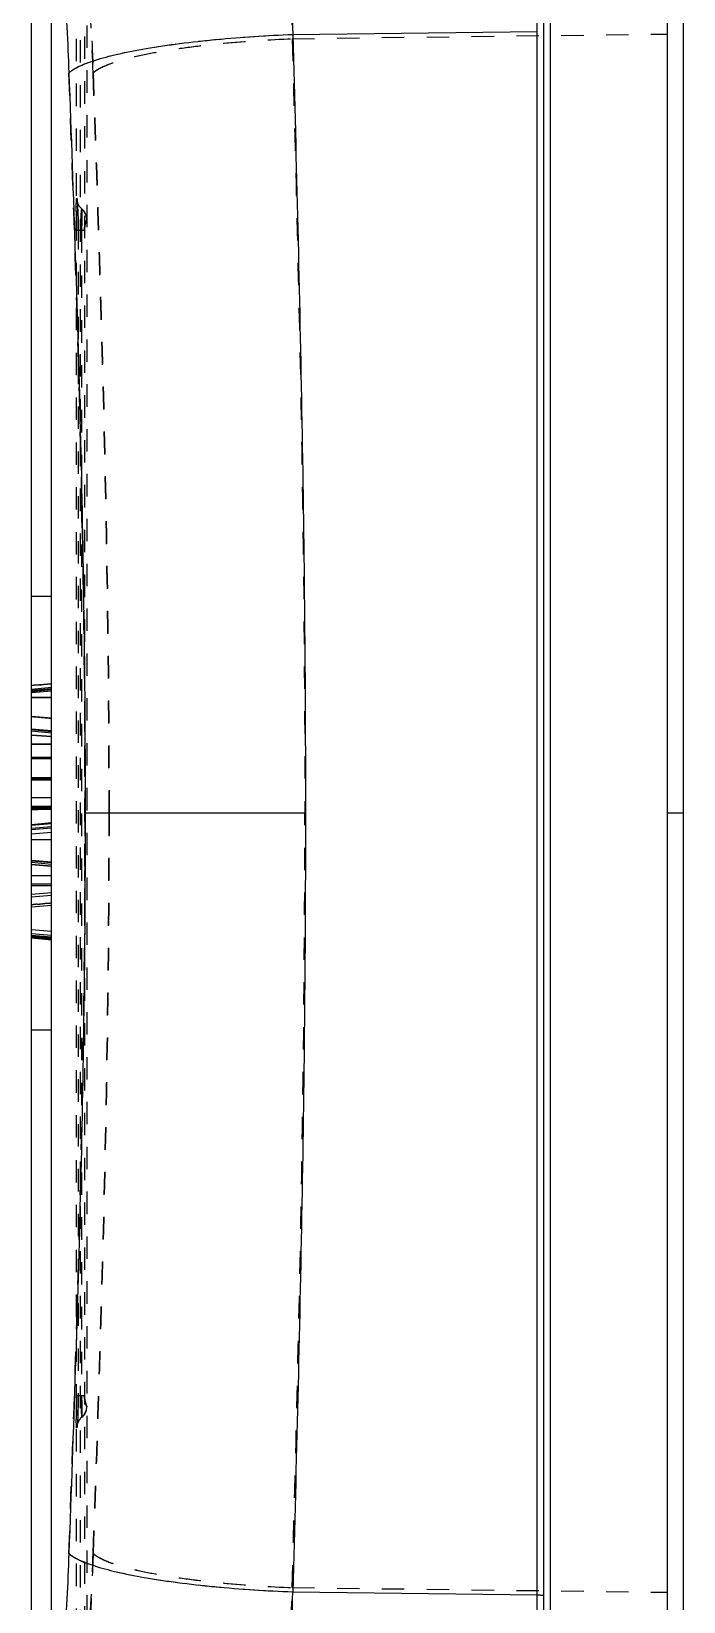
# Model space of a CAD drawing. Header units: millimetres. Extents: x 1937 to 4271, y -9032 to 1737.
# Drawn here: x 3019.6 to 3067.1, y -122.2 to -7.9 of the extents above; entities that cross this region are included whole.
import ezdxf

# ---------------------------------------------------------------- set-up
doc = ezdxf.new("R2010")
doc.units = ezdxf.units.MM
doc.header["$LTSCALE"] = 16.335
doc.linetypes.add('HIDDEN', pattern=[0.2, 0.1, -0.1])
doc.layers.get('0').update_dxf_attribs({"linetype": 'CONTINUOUS'})
doc.layers.add('DEFAULT_2', color=8, linetype='HIDDEN')

msp = doc.modelspace()

# ---------------------------------------------------------------- linework, layer by layer
at = {"color": 7, "linetype": 'Continuous'}
for p, q in [((3065.91, 63.272), (3065.91, -192.608)), ((3056.91, 62.068), (3056.91, -191.251)), ((3057.384, 62.567), (3057.384, -191.75)), ((3067.11, -188.545), (3067.11, 58.913)), ((3056.45, -184.978), (3056.45, 56.278)), ((3019.608, -166.427), (3019.608, 36.833)), ((3021.068, -150.471), (3021.068, 20.877)), ((3038.645, -8.073), (3056.45, -7.854)), ((3021.068, -49.022), (3019.608, -49.022)), ((3039.568, -64.797), (3023.522, -64.797)), ((3067.11, -64.797), (3065.91, -64.797)), ((3019.608, -80.572), (3021.068, -80.572)), ((3038.645, -121.52), (3056.45, -121.739))]:
    msp.add_line(p, q, dxfattribs=at)
for points, knots in [([(3037.656, 24.899), (3037.656, 22.436), (3037.767, 17.285), (3038.075, 9.279), (3038.411, 0.754), (3038.582, -5.09), (3038.645, -8.073)], [0, 0, 0, 0, 0.2240419, 0.4683849, 0.7286386, 1, 1, 1, 1]), ([(3021.068, 13.292), (3021.068, 11.51), (3021.208, 7.766), (3021.601, 1.926), (3022.03, -4.344), (3022.256, -8.661), (3022.337, -10.872)], [0, 0, 0, 0, 0.220885, 0.4641568, 0.7256617, 1, 1, 1, 1]), ([(3022.337, -10.872), (3022.428, -10.788), (3022.656, -10.622), (3023.274, -10.289), (3024.358, -9.894), (3026.004, -9.466), (3028.067, -9.065), (3030.468, -8.715), (3034.028, -8.325), (3036.784, -8.148), (3038.645, -8.073)], [0, 0, 0, 0, 0.0222364, 0.0504001, 0.1261377, 0.2288639, 0.3561262, 0.5037669, 0.6650875, 1, 1, 1, 1]), ([(3038.645, -8.073), (3038.901, -17.495), (3039.381, -36.4), (3039.568, -55.311), (3039.568, -64.797)], [0, 0, 0, 0, 0.4984198, 1, 1, 1, 1]), ([(3022.337, -10.872), (3022.666, -19.822), (3023.282, -37.792), (3023.522, -55.773), (3023.522, -64.797)], [0, 0, 0, 0, 0.4981342, 1, 1, 1, 1]), ([(3023.522, -64.797), (3023.522, -73.82), (3023.282, -91.801), (3022.666, -109.771), (3022.337, -118.721)], [0, 0, 0, 0, 0.5018658, 1, 1, 1, 1]), ([(3039.568, -64.797), (3039.568, -74.282), (3039.383, -93.193), (3038.901, -112.098), (3038.645, -121.52)], [0, 0, 0, 0, 0.5015847, 1, 1, 1, 1]), ([(3022.337, -118.721), (3022.256, -120.933), (3022.03, -125.25), (3021.601, -131.52), (3021.208, -137.36), (3021.068, -141.103), (3021.068, -142.885)], [0, 0, 0, 0, 0.2743383, 0.5358432, 0.779115, 1, 1, 1, 1]), ([(3022.337, -118.721), (3022.425, -118.803), (3022.645, -118.964), (3023.243, -119.29), (3024.295, -119.679), (3025.904, -120.105), (3027.939, -120.507), (3030.334, -120.861), (3033.938, -121.263), (3036.742, -121.444), (3038.645, -121.52)], [0, 0, 0, 0, 0.0215415, 0.0487809, 0.1221989, 0.222466, 0.3479004, 0.4950735, 0.6576173, 1, 1, 1, 1]), ([(3037.656, -154.492), (3037.656, -152.029), (3037.767, -146.879), (3038.075, -138.873), (3038.411, -130.347), (3038.582, -124.504), (3038.645, -121.52)], [0, 0, 0, 0, 0.2240425, 0.4683862, 0.7286394, 1, 1, 1, 1]), ([(3056.45, -121.739), (3056.509, -121.74), (3056.617, -121.744), (3056.766, -121.76), (3056.852, -121.777), (3056.91, -121.802), (3056.91, -121.817)], [0, 0, 0, 0, 0.3765694, 0.6927022, 0.906019, 1, 1, 1, 1])]:
    msp.add_open_spline(points, degree=3, knots=knots, dxfattribs=at)
at = {"layer": 'DEFAULT_2', "color": 8, "linetype": 'HIDDEN'}
for p, q in [((3023.646, 25.248), (3023.646, -154.841)), ((3023.469, 24.448), (3023.469, -154.041)), ((3022.868, 21.015), (3022.868, -150.608)), ((3023.193, -150.606), (3023.193, 20.913)), ((3038.602, -8.384), (3065.91, -8.049)), ((3022.952, -20.283), (3022.942, -20.238)), ((3023.005, -20.431), (3022.952, -20.283)), ((3023.115, -20.616), (3023.005, -20.431)), ((3022.976, -20.686), (3022.986, -20.905)), ((3022.986, -20.905), (3022.995, -21.162)), ((3023.446, -20.962), (3023.115, -20.616)), ((3023.617, -21.325), (3023.448, -20.967)), ((3023.646, -21.562), (3023.618, -21.328)), ((3023.646, -21.562), (3023.642, -21.478)), ((3023.469, -22.362), (3022.869, -22.362)), ((3023.012, -22.109), (3023.013, -107.232)), ((3023.266, -22.362), (3023.266, -107.232)), ((3019.608, -55.472), (3021.068, -55.345)), ((3021.068, -55.656), (3019.608, -55.784)), ((3021.068, -55.749), (3019.608, -55.876)), ((3019.608, -55.907), (3021.068, -55.779)), ((3021.068, -55.797), (3019.608, -55.925)), ((3021.068, -55.822), (3019.608, -55.95)), ((3019.608, -56.009), (3021.068, -55.882)), ((3021.068, -55.394), (3020.515, -55.439)), ((3019.608, -56.346), (3021.068, -56.346)), ((3019.608, -56.37), (3021.068, -56.37)), ((3021.068, -57.885), (3019.608, -57.757)), ((3021.068, -58.809), (3019.608, -58.681)), ((3021.068, -58.834), (3019.608, -58.706)), ((3021.068, -58.841), (3019.608, -58.716)), ((3021.068, -58.86), (3019.608, -58.732)), ((3021.068, -58.865), (3019.608, -58.74)), ((3021.068, -58.963), (3019.608, -58.835)), ((3021.068, -59.207), (3019.608, -59.114)), ((3021.068, -59.231), (3019.608, -59.138)), ((3021.068, -59.772), (3019.608, -59.772)), ((3021.068, -59.796), (3019.608, -59.796)), ((3019.608, -60.709), (3021.068, -60.709)), ((3019.608, -60.812), (3021.068, -60.812)), ((3021.068, -62.236), (3019.608, -62.23)), ((3021.068, -62.26), (3019.608, -62.254)), ((3021.068, -62.305), (3019.608, -62.305)), ((3021.068, -62.407), (3019.608, -62.407)), ((3021.068, -63.672), (3019.608, -63.672)), ((3021.068, -64.325), (3019.608, -64.325)), ((3021.068, -64.343), (3019.608, -64.343)), ((3021.068, -64.446), (3019.608, -64.446)), ((3019.608, -64.489), (3021.068, -64.489)), ((3021.068, -64.491), (3019.608, -64.552)), ((3019.608, -64.513), (3021.068, -64.513)), ((3021.068, -64.515), (3019.608, -64.577)), ((3021.068, -65.511), (3019.608, -65.638)), ((3021.068, -65.541), (3019.608, -65.669)), ((3021.068, -65.566), (3019.608, -65.694)), ((3021.068, -65.795), (3019.608, -65.923)), ((3021.068, -65.897), (3019.608, -66.025)), ((3021.068, -66.197), (3019.608, -66.324)), ((3019.608, -66.709), (3021.068, -66.709)), ((3021.068, -68.365), (3019.608, -68.238)), ((3021.068, -68.427), (3019.608, -68.3)), ((3021.068, -68.53), (3019.608, -68.402)), ((3021.068, -68.669), (3019.608, -68.542)), ((3021.068, -68.694), (3019.608, -68.566)), ((3021.068, -69.361), (3019.608, -69.367)), ((3021.068, -69.979), (3019.608, -69.979)), ((3021.068, -70.082), (3019.608, -70.082)), ((3021.068, -70.609), (3019.608, -70.725)), ((3021.068, -70.786), (3019.608, -70.913)), ((3021.068, -71.355), (3019.608, -71.483)), ((3021.068, -71.513), (3019.608, -71.64)), ((3021.068, -73.428), (3019.608, -73.303)), ((3021.068, -73.71), (3019.608, -73.588)), ((3021.068, -73.827), (3019.608, -73.7)), ((3019.608, -73.727), (3020.095, -73.767)), ((3019.608, -73.768), (3021.068, -73.895)), ((3021.068, -73.94), (3019.608, -73.812)), ((3021.068, -73.977), (3019.608, -73.849)), ((3021.068, -74.001), (3019.608, -73.874)), ((3021.068, -74.043), (3019.608, -73.915)), ((3020.095, -73.767), (3020.581, -73.807)), ((3020.581, -73.807), (3021.068, -73.846)), ((3023.469, -107.232), (3022.869, -107.232)), ((3023.013, -107.232), (3023.012, -107.58)), ((3022.992, -108.538), (3022.98, -108.83)), ((3023.001, -108.242), (3022.99, -108.573)), ((3023.008, -107.912), (3023, -108.275)), ((3023.012, -107.556), (3023.007, -107.942)), ((3023.616, -108.275), (3023.632, -108.194)), ((3023.642, -108.115), (3023.646, -108.032)), ((3022.944, -109.34), (3022.941, -109.36)), ((3022.946, -109.327), (3022.943, -109.35)), ((3022.945, -109.343), (3022.979, -109.224)), ((3022.981, -108.795), (3022.968, -109.042)), ((3022.979, -109.224), (3023.084, -109.019)), ((3023.084, -109.019), (3023.279, -108.806)), ((3038.602, -121.209), (3065.91, -121.545))]:
    msp.add_line(p, q, dxfattribs=at)
for points in [[(3022.942, -20.238), (3022.941, -20.233), (3022.946, -20.27), (3022.955, -20.363), (3022.965, -20.502), (3022.976, -20.684)], [(3023.279, -20.788), (3023.093, -20.587), (3022.985, -20.384), (3022.947, -20.259), (3022.941, -20.233)], [(3022.995, -21.161), (3023.003, -21.451), (3023.009, -21.769), (3023.012, -22.109)], [(3023.632, -21.399), (3023.616, -21.319), (3023.592, -21.238), (3023.56, -21.156), (3023.52, -21.077), (3023.472, -20.999), (3023.416, -20.924), (3023.352, -20.854), (3023.28, -20.789)], [(3023.28, -108.805), (3023.446, -108.631), (3023.617, -108.268), (3023.646, -108.032)], [(3023.416, -108.669), (3023.472, -108.595), (3023.52, -108.517), (3023.56, -108.437), (3023.592, -108.356), (3023.616, -108.275)], [(3022.942, -109.356), (3022.949, -109.323), (3022.996, -109.182), (3023.104, -108.992), (3023.277, -108.807)], [(3022.97, -109.01), (3022.957, -109.205), (3022.947, -109.314), (3022.944, -109.34)], [(3022.959, -109.178), (3022.949, -109.296), (3022.946, -109.327)], [(3023.28, -108.805), (3023.352, -108.74), (3023.416, -108.669)]]:
    msp.add_lwpolyline(points, dxfattribs=at)
for centre, radius, start, end in [((3173.794, -21.881), 150.924, 179.65984, 179.9136), ((3003.982, -21.642), 19.02, 2.60932, 3.08449), ((2995.297, -22.031), 27.714, 1.28192, 2.59446), ((2982.802, -22.334), 40.213, 359.96113, 1.31577), ((3314.491, -107.375), 291.623, 179.97193, 180.16361), ((2979.611, -107.234), 43.404, 359.11695, 0.00343), ((3098.424, -108.063), 75.554, 180.10917, 180.57986), ((2988.532, -107.366), 34.482, 357.96881, 359.10709), ((3059.807, -108.44), 36.936, 180.60252, 180.80739)]:
    msp.add_arc(centre, radius, start, end, dxfattribs=at)
for points, knots in [([(3037.613, 23.609), (3037.613, 21.219), (3037.723, 16.221), (3038.032, 8.453), (3038.368, 0.181), (3038.539, -5.489), (3038.602, -8.384)], [0, 0, 0, 0, 0.2240431, 0.4683846, 0.7286369, 1, 1, 1, 1]), ([(3024.106, -10.872), (3024.027, -8.661), (3023.806, -4.344), (3023.388, 1.926), (3023.005, 7.767), (3022.868, 11.51), (3022.868, 13.292)], [0, 0, 0, 0, 0.2743413, 0.5358376, 0.779104, 1, 1, 1, 1]), ([(3023.647, -2.026), (3023.693, -2.747), (3023.875, -5.694), (3024.026, -8.643), (3024.106, -10.872)], [0, 0, 0, 0, 0.2446204, 1, 1, 1, 1]), ([(3022.337, -10.872), (3022.425, -10.791), (3022.645, -10.629), (3023.243, -10.303), (3024.295, -9.914), (3025.904, -9.489), (3027.939, -9.087), (3030.334, -8.732), (3033.938, -8.331), (3036.742, -8.15), (3038.645, -8.073)], [0, 0, 0, 0, 0.0215415, 0.0487809, 0.1221989, 0.222466, 0.3479004, 0.4950735, 0.6576173, 1, 1, 1, 1]), ([(3024.106, -10.872), (3024.184, -10.8), (3024.38, -10.656), (3024.911, -10.367), (3025.846, -10.02), (3027.276, -9.642), (3029.086, -9.285), (3031.214, -8.97), (3034.418, -8.613), (3036.91, -8.452), (3038.602, -8.384)], [0, 0, 0, 0, 0.0215415, 0.0487809, 0.1221988, 0.2224658, 0.3479002, 0.4950733, 0.6576172, 1, 1, 1, 1]), ([(3024.106, -10.872), (3024.187, -10.797), (3024.389, -10.65), (3024.939, -10.354), (3025.903, -10.002), (3027.366, -9.622), (3029.199, -9.266), (3031.334, -8.955), (3034.498, -8.608), (3036.947, -8.451), (3038.602, -8.384)], [0, 0, 0, 0, 0.0222364, 0.0504002, 0.1261379, 0.2288641, 0.3561264, 0.5037671, 0.6650876, 1, 1, 1, 1]), ([(3038.602, -8.384), (3038.858, -17.754), (3039.338, -36.556), (3039.525, -55.363), (3039.525, -64.797)], [0, 0, 0, 0, 0.4984196, 1, 1, 1, 1]), ([(3023.522, -64.797), (3023.522, -55.773), (3023.282, -37.792), (3022.666, -19.822), (3022.337, -10.872)], [0, 0, 0, 0, 0.5018658, 1, 1, 1, 1]), ([(3025.262, -64.797), (3025.262, -55.773), (3025.028, -37.793), (3024.426, -19.822), (3024.106, -10.872)], [0, 0, 0, 0, 0.501871, 1, 1, 1, 1]), ([(3024.106, -10.872), (3024.426, -19.822), (3025.028, -37.793), (3025.262, -55.773), (3025.262, -64.797)], [0, 0, 0, 0, 0.4981291, 1, 1, 1, 1]), ([(3023.015, -22.362), (3023.015, -22.067), (3023.011, -21.639), (3022.996, -21.087), (3022.982, -20.739), (3022.963, -20.429), (3022.952, -20.241), (3022.908, -19.909), (3022.882, -20.242), (3022.879, -20.43), (3022.873, -20.74), (3022.871, -21.087), (3022.869, -21.638), (3022.869, -22.067), (3022.869, -22.362)], [0, 0, 0, 0, 0.1876514, 0.273992, 0.3504656, 0.4137213, 0.4609622, 0.5003261, 0.5397379, 0.5869094, 0.6498579, 0.7259662, 0.8120513, 1, 1, 1, 1]), ([(3022.872, -20.985), (3022.872, -20.883), (3022.874, -20.696), (3022.878, -20.473), (3022.882, -20.32), (3022.885, -20.228), (3022.889, -20.152), (3022.893, -20.093), (3022.9, -20.05), (3022.901, -20.026), (3022.913, -20.009), (3022.922, -20.033), (3022.926, -20.056), (3022.935, -20.105), (3022.942, -20.168), (3022.947, -20.216), (3022.949, -20.243)], [0, 0, 0, 0, 0.2524997, 0.4649458, 0.5538101, 0.6301424, 0.6932846, 0.7426218, 0.7778422, 0.7988891, 0.8067017, 0.8173179, 0.8417451, 0.8804163, 0.9332471, 1, 1, 1, 1]), ([(3022.949, -20.243), (3022.951, -20.269), (3022.962, -20.394), (3022.969, -20.52), (3022.975, -20.619)], [0, 0, 0, 0, 0.2094598, 1, 1, 1, 1]), ([(3022.869, -22.362), (3022.869, -22.302), (3022.869, -22.066), (3022.869, -21.83), (3022.869, -21.653)], [0, 0, 0, 0, 0.2526356, 1, 1, 1, 1]), ([(3023.279, -20.788), (3023.277, -20.786), (3023.271, -20.8), (3023.27, -20.815), (3023.264, -20.852), (3023.257, -20.925), (3023.246, -21.052), (3023.233, -21.241), (3023.219, -21.476), (3023.201, -21.855), (3023.194, -22.154), (3023.194, -22.362)], [0, 0, 0, 0, 0.0038882, 0.0167557, 0.0389064, 0.070109, 0.1585495, 0.2797659, 0.4307993, 0.6057214, 1, 1, 1, 1]), ([(3023.194, -22.362), (3023.194, -22.266), (3023.198, -21.917), (3023.213, -21.569), (3023.229, -21.317)], [0, 0, 0, 0, 0.2750054, 1, 1, 1, 1]), ([(3023.229, -21.317), (3023.236, -21.203), (3023.249, -21.032), (3023.26, -20.859), (3023.272, -20.803)], [0, 0, 0, 0, 0.6661525, 1, 1, 1, 1]), ([(3023.279, -20.788), (3023.282, -20.79), (3023.283, -20.803), (3023.287, -20.826), (3023.288, -20.865), (3023.291, -20.942), (3023.291, -21.069), (3023.289, -21.258), (3023.282, -21.49), (3023.274, -21.757), (3023.268, -22.052), (3023.266, -22.256), (3023.266, -22.362)], [0, 0, 0, 0, 0.0069399, 0.0225458, 0.0467706, 0.0794168, 0.1690789, 0.2897036, 0.4386208, 0.6105284, 0.7995913, 1, 1, 1, 1]), ([(3023.272, -20.803), (3023.273, -20.8), (3023.273, -20.796), (3023.277, -20.786), (3023.279, -20.788)], [0, 0, 0, 0, 0.4606962, 1, 1, 1, 1]), ([(3023.287, -21.318), (3023.289, -21.245), (3023.291, -21.141), (3023.291, -21.012), (3023.291, -20.937), (3023.289, -20.878), (3023.287, -20.833), (3023.283, -20.806), (3023.282, -20.79), (3023.279, -20.788)], [0, 0, 0, 0, 0.4162092, 0.5849294, 0.7261756, 0.8390786, 0.9227897, 0.9765324, 1, 1, 1, 1]), ([(3023.646, -21.562), (3023.644, -21.561), (3023.644, -21.57), (3023.637, -21.577), (3023.63, -21.597), (3023.619, -21.622), (3023.606, -21.654), (3023.586, -21.709), (3023.558, -21.794), (3023.526, -21.913), (3023.485, -22.103), (3023.469, -22.256), (3023.469, -22.362)], [0, 0, 0, 0, 0.0050098, 0.0197583, 0.0438596, 0.07694, 0.1186386, 0.1686088, 0.2920457, 0.4438569, 0.6172164, 1, 1, 1, 1]), ([(3023.469, -22.362), (3023.469, -22.256), (3023.485, -22.103), (3023.526, -21.913), (3023.558, -21.794), (3023.586, -21.709), (3023.606, -21.654), (3023.619, -21.622), (3023.63, -21.597), (3023.637, -21.577), (3023.644, -21.57), (3023.644, -21.561), (3023.646, -21.562)], [0, 0, 0, 0, 0.3827836, 0.5561431, 0.7079543, 0.8313912, 0.8813614, 0.92306, 0.9561404, 0.9802417, 0.9949902, 1, 1, 1, 1]), ([(3023.469, -22.362), (3023.469, -22.308), (3023.475, -22.203), (3023.496, -22.051), (3023.526, -21.913), (3023.558, -21.795), (3023.586, -21.709), (3023.606, -21.654), (3023.619, -21.622), (3023.629, -21.597), (3023.639, -21.578), (3023.64, -21.568), (3023.647, -21.562), (3023.646, -21.562)], [0, 0, 0, 0, 0.1952349, 0.3826264, 0.5557657, 0.7074669, 0.8309615, 0.8810101, 0.9228024, 0.9559783, 0.9801636, 0.9949706, 1, 1, 1, 1]), ([(3020.515, -55.439), (3020.439, -55.445), (3020.308, -55.471), (3020.118, -55.48), (3019.947, -55.469), (3019.777, -55.489), (3019.665, -55.508), (3019.608, -55.513)], [0, 0, 0, 0, 0.2502319, 0.437363, 0.6251006, 0.8123014, 1, 1, 1, 1]), ([(3022.337, -118.721), (3022.666, -109.771), (3023.282, -91.801), (3023.522, -73.82), (3023.522, -64.797)], [0, 0, 0, 0, 0.4981342, 1, 1, 1, 1]), ([(3024.106, -118.721), (3024.426, -109.771), (3025.028, -91.801), (3025.262, -73.82), (3025.262, -64.797)], [0, 0, 0, 0, 0.4981291, 1, 1, 1, 1]), ([(3025.262, -64.797), (3025.262, -73.82), (3025.028, -91.801), (3024.426, -109.771), (3024.106, -118.721)], [0, 0, 0, 0, 0.501871, 1, 1, 1, 1]), ([(3038.602, -121.209), (3038.858, -111.839), (3039.338, -93.038), (3039.525, -74.23), (3039.525, -64.797)], [0, 0, 0, 0, 0.4984196, 1, 1, 1, 1]), ([(3020.514, -71.4), (3020.439, -71.407), (3020.308, -71.436), (3020.118, -71.446), (3019.947, -71.433), (3019.777, -71.456), (3019.665, -71.476), (3019.608, -71.482)], [0, 0, 0, 0, 0.2502845, 0.4373369, 0.625126, 0.8122603, 1, 1, 1, 1]), ([(3021.068, -71.35), (3021.022, -71.354), (3020.942, -71.372), (3020.826, -71.378), (3020.687, -71.368), (3020.584, -71.394), (3020.514, -71.4)], [0, 0, 0, 0, 0.250302, 0.4373666, 0.6251672, 1, 1, 1, 1]), ([(3022.869, -107.232), (3022.869, -107.526), (3022.869, -107.954), (3022.871, -108.502), (3022.873, -108.854), (3022.879, -109.148), (3022.883, -109.362), (3022.895, -109.504), (3022.899, -109.557), (3022.91, -109.586), (3022.924, -109.56), (3022.927, -109.531), (3022.937, -109.472), (3022.945, -109.395), (3022.954, -109.294), (3022.967, -109.122), (3022.981, -108.863), (3022.996, -108.508), (3023.011, -107.957), (3023.015, -107.527), (3023.015, -107.232)], [0, 0, 0, 0, 0.1873109, 0.2731287, 0.3491152, 0.4121143, 0.4593774, 0.4888555, 0.4965441, 0.4996301, 0.502401, 0.5097449, 0.521835, 0.538631, 0.5599967, 0.5856713, 0.6488413, 0.7254525, 0.8119597, 1, 1, 1, 1]), ([(3023.194, -107.232), (3023.194, -107.439), (3023.201, -107.739), (3023.219, -108.117), (3023.233, -108.352), (3023.246, -108.541), (3023.257, -108.669), (3023.264, -108.741), (3023.27, -108.779), (3023.271, -108.794), (3023.277, -108.807), (3023.279, -108.806)], [0, 0, 0, 0, 0.3942851, 0.5692094, 0.7202438, 0.8414599, 0.9298986, 0.9610997, 0.9832485, 0.9961138, 1, 1, 1, 1]), ([(3023.266, -107.232), (3023.266, -107.337), (3023.268, -107.541), (3023.274, -107.836), (3023.282, -108.104), (3023.289, -108.335), (3023.291, -108.524), (3023.291, -108.652), (3023.288, -108.728), (3023.287, -108.767), (3023.283, -108.79), (3023.282, -108.803), (3023.279, -108.806)], [0, 0, 0, 0, 0.2004096, 0.3894732, 0.5613812, 0.7102985, 0.8309231, 0.9205848, 0.9532307, 0.9774551, 0.9930606, 1, 1, 1, 1]), ([(3023.277, -107.942), (3023.276, -107.887), (3023.27, -107.65), (3023.266, -107.413), (3023.266, -107.232)], [0, 0, 0, 0, 0.2345926, 1, 1, 1, 1]), ([(3023.469, -107.232), (3023.469, -107.285), (3023.475, -107.391), (3023.496, -107.542), (3023.526, -107.68), (3023.558, -107.799), (3023.586, -107.884), (3023.606, -107.939), (3023.619, -107.971), (3023.629, -107.996), (3023.639, -108.015), (3023.64, -108.025), (3023.647, -108.031), (3023.646, -108.032)], [0, 0, 0, 0, 0.1952349, 0.3826264, 0.5557657, 0.7074669, 0.8309615, 0.8810101, 0.9228024, 0.9559783, 0.9801636, 0.9949706, 1, 1, 1, 1]), ([(3023.469, -107.232), (3023.469, -107.337), (3023.485, -107.49), (3023.526, -107.68), (3023.558, -107.799), (3023.586, -107.884), (3023.606, -107.94), (3023.619, -107.972), (3023.63, -107.996), (3023.637, -108.016), (3023.644, -108.024), (3023.644, -108.032), (3023.646, -108.032)], [0, 0, 0, 0, 0.3827836, 0.5561431, 0.7079543, 0.8313912, 0.8813614, 0.92306, 0.9561404, 0.9802417, 0.9949902, 1, 1, 1, 1]), ([(3023.646, -108.032), (3023.644, -108.032), (3023.644, -108.024), (3023.637, -108.016), (3023.63, -107.996), (3023.619, -107.972), (3023.606, -107.94), (3023.586, -107.884), (3023.558, -107.799), (3023.526, -107.68), (3023.485, -107.49), (3023.469, -107.337), (3023.469, -107.232)], [0, 0, 0, 0, 0.0050098, 0.0197583, 0.0438596, 0.07694, 0.1186386, 0.1686088, 0.2920457, 0.4438569, 0.6172164, 1, 1, 1, 1]), ([(3022.949, -109.349), (3022.945, -109.391), (3022.936, -109.466), (3022.931, -109.528), (3022.911, -109.594), (3022.893, -109.528), (3022.892, -109.466), (3022.882, -109.331), (3022.879, -109.163), (3022.876, -109.032), (3022.875, -108.96)], [0, 0, 0, 0, 0.1494213, 0.241133, 0.2746743, 0.3073212, 0.3980291, 0.5464179, 0.7488437, 1, 1, 1, 1]), ([(3022.337, -118.721), (3022.428, -118.805), (3022.656, -118.971), (3023.274, -119.305), (3024.358, -119.7), (3026.004, -120.128), (3028.067, -120.528), (3030.468, -120.878), (3034.028, -121.269), (3036.784, -121.445), (3038.645, -121.52)], [0, 0, 0, 0, 0.0222364, 0.0504001, 0.1261377, 0.2288639, 0.3561262, 0.5037669, 0.6650875, 1, 1, 1, 1]), ([(3022.868, -142.885), (3022.868, -141.103), (3023.005, -137.36), (3023.388, -131.52), (3023.806, -125.25), (3024.027, -120.933), (3024.106, -118.721)], [0, 0, 0, 0, 0.220896, 0.4641624, 0.7256587, 1, 1, 1, 1]), ([(3024.106, -118.721), (3024.079, -119.473), (3023.958, -122.424), (3023.786, -125.372), (3023.647, -127.568)], [0, 0, 0, 0, 0.2548125, 1, 1, 1, 1]), ([(3024.106, -118.721), (3024.187, -118.796), (3024.389, -118.943), (3024.939, -119.24), (3025.903, -119.591), (3027.366, -119.971), (3029.199, -120.328), (3031.334, -120.638), (3034.498, -120.986), (3036.947, -121.143), (3038.602, -121.209)], [0, 0, 0, 0, 0.0222364, 0.0504002, 0.1261379, 0.2288641, 0.3561264, 0.5037671, 0.6650876, 1, 1, 1, 1]), ([(3024.106, -118.721), (3024.184, -118.794), (3024.38, -118.937), (3024.911, -119.227), (3025.846, -119.573), (3027.276, -119.951), (3029.086, -120.308), (3031.214, -120.623), (3034.418, -120.98), (3036.91, -121.141), (3038.602, -121.209)], [0, 0, 0, 0, 0.0215415, 0.0487809, 0.1221988, 0.2224658, 0.3479002, 0.4950733, 0.6576172, 1, 1, 1, 1]), ([(3037.613, -153.203), (3037.613, -150.812), (3037.723, -145.815), (3038.032, -138.047), (3038.368, -129.774), (3038.539, -124.104), (3038.602, -121.209)], [0, 0, 0, 0, 0.2240431, 0.4683846, 0.7286369, 1, 1, 1, 1])]:
    msp.add_open_spline(points, degree=3, knots=knots, dxfattribs=at)
msp.add_open_spline([(3019.608, -57.758), (3020.095, -57.802), (3020.581, -57.846), (3021.068, -57.89)], degree=3, dxfattribs=at)

doc.saveas('drawing.dxf')
